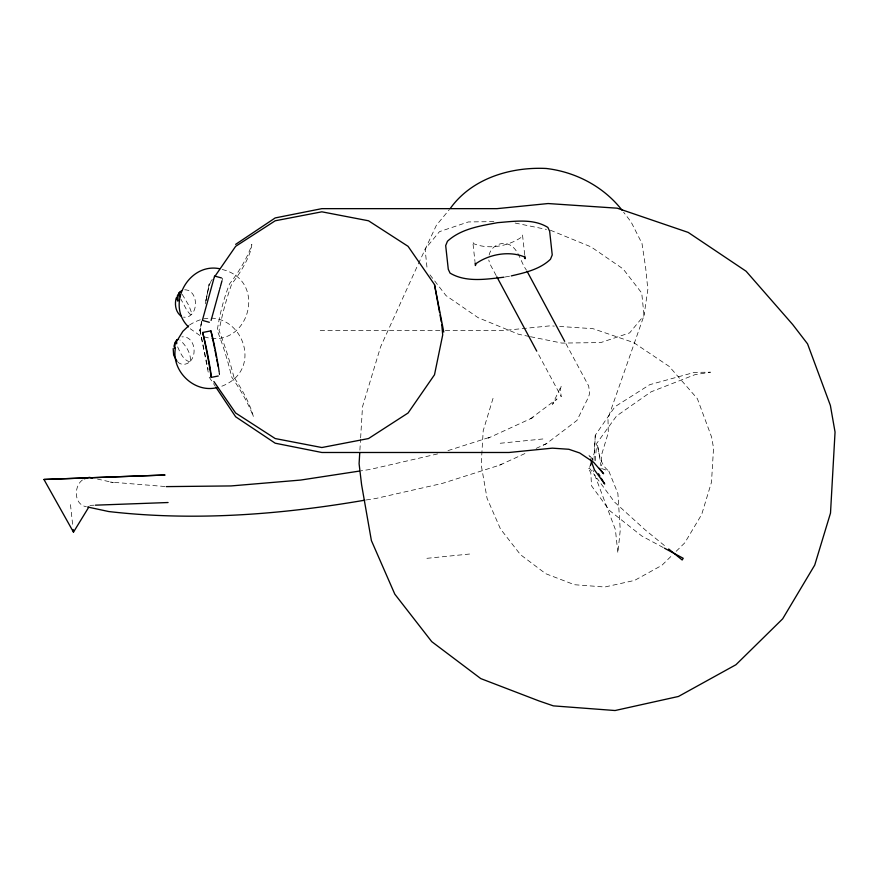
<?xml version="1.0" encoding="UTF-8"?>
<svg xmlns="http://www.w3.org/2000/svg" width="879" height="879" viewBox="0 0 879 879"><rect width="100%" height="100%" fill="white"/><g stroke="black" fill="none" stroke-linecap="round" stroke-linejoin="round"><path stroke-width="0.66" stroke-dasharray="4.39 3.3" d="M594.028 460.486L595.292 435.226L614.948 406.735L649.757 384.672L694.399 372.388L710.507 372.18L694.817 374.729L651.02 391.858L616.575 415.965L596.72 443.379L595.149 461.969M359.896 450.147L360.544 439.291M360.632 437.929L362.5 406.724L380.596 346.831L417.778 265.128M595.292 435.226L594.226 453.07L592.314 459.343M201.533 322.571L199.94 330.57L208.697 374.564M205.246 303.903L209.224 283.917L212.246 279.39M201.796 321.373L199.94 330.57L201.577 321.714M206.038 300.343L209.224 283.917M205.95 300.486L209.224 284.565L210.773 282.324M177.668 361.873C181.074 365.598 187.304 364.895 190.402 361.115C191.062 353.105 185.689 345.183 179.92 339.997M222.123 280.302L222.684 278.269M489.142 255.02C490.559 247.812 497.986 242.758 505.205 243.505C518.181 245.263 519.896 261.426 526.422 270.084M493.031 398.352L483.208 430.688L481.176 464.771L487.054 498.283L500.459 528.949L520.456 554.66L545.694 573.69L574.459 584.722L604.785 587.007L634.605 580.404L661.876 565.34L672.369 555.034M418.349 263.887L436.402 225.244L449.422 209.499M663.249 547.551L641.758 535.981L609.565 510.545L591.534 485.834L590.82 472.935L588.622 468.617L589.82 466.628M190.402 361.115C197.599 353.6 194.028 335.679 181.931 336.866M676.182 551.287L684.763 542.859L701.684 514.479L711.496 482.153L713.539 448.07L711.605 437.083L697.355 398.637L669.161 366.389L633.583 342.535L593.05 328.702L559.659 326.461M82.373 480.033C73.55 486.537 74.012 504.865 86.384 506.722M536.146 448.4L546.353 443.719L576.976 420.404L588.578 396.945L589.611 393.352L588.677 386.002L565.329 342.535M596.182 478.736L596.995 478.286L614.597 502.118L645.318 530.004L666.568 547.287M189.501 325.032C234.814 295.531 271.171 369.235 220.113 386.837M366.202 499.964L375.652 498.525L442.313 483.417L499.547 465.178L526.587 452.784M499.547 465.178L501.876 464.112M543.475 445.038L546.353 443.719M437.61 453.916L370.202 469.43L360.829 470.858M447.971 450.619L490.691 436.995L488.361 438.061L533.399 417.415L530.509 418.734L557.011 398.912L552.473 404.362L561.329 385.771L560.297 389.375L561.231 396.715L537.399 352.336M505.194 276.984L510.062 276.116M500.228 443.258L544.035 438.852M426.93 558.319L470.737 553.913M588.622 468.617L589.743 468.551L595.006 475.616M89.889 505.37L93.998 505.216M493.855 221.618L468.342 221.947L439.489 231.638L425.106 249.032L427.26 270.172M320.22 330.57L439.961 330.57M445.356 330.57L502.843 330.57L550.309 325.823L554.319 326.098M184.689 289.773C199.621 289.949 198.83 318.912 183.535 317.154M189.622 361.774C182.964 359.983 180.03 352.116 177.404 346.293M164.889 486.505L110.589 482.077L113.27 482.549L97.459 479.055M515.116 223.035L546.452 229.408M529.202 336.448L518.753 334.328L478.077 317.649L445.994 295.586L428.194 272.534M530.509 336.712L561.846 343.085L600.786 342.579L629.639 332.888L644.021 315.495L647.856 289.444L645.647 267.754L641.989 243.461L631.012 221.805L623.618 212.224M222.211 269.49C269.326 280.742 247.999 352.512 202.39 336.217M601.599 468.529L608.795 471.012L617.882 493.46L620.266 530.004L617.882 552.957L615.399 529.587L592.918 470.1M550.364 230.199L591.051 246.878L623.134 268.941L641.736 293.037L644.021 315.495L607.971 418.448L608.323 432.611L601.763 454.212L601.071 465.804L597.5 444.741C598.83 454.091 600.643 465.035 608.795 471.012M199.874 335.47L190.271 328.768M592.842 459.739L588.71 454.355L589.6 456.75M182.217 294.366L188.941 305.639L191.567 312.759L191.413 314.781L189.699 313.891L186.886 310.331L180.975 299.299M209.224 377.223L215.267 386.266M496.174 275.577L489.735 263.579L488.779 259.986M199.94 329.669L208.125 369.466M524.686 254.723L522.522 234.979L521.676 237.044C508.447 246.318 488.768 249.867 473.649 243.67L472.803 241.835L474.968 261.579M70.463 504.634L72.902 526.895M219.036 372.828A34.622 1.626 78.8 0 1 219.332 374.828M219.146 371.839A24.162 1.132 78.8 0 1 219.409 374.278M233.924 377.223A150.803 50.96 78 0 0 219.047 330.57A112.49 38.017 -78 0 1 231.759 283.917A40.643 11.647 -54.6 0 0 251.823 244.362A48.883 14.009 -54.6 0 1 229.551 283.917A74.803 25.282 -78 0 0 217.256 330.57A126.642 42.796 78 0 1 231.759 377.223A67.222 19.261 54.6 0 1 253.405 416.778A59.618 17.086 54.6 0 0 233.924 377.223"/><path stroke-width="1.32" d="M173.185 348.545L173.657 355.116L176.976 361.247M175.437 347.93C171.086 371.136 194.622 393.781 217.563 387.452M174.833 347.15L175.042 343.678L176.69 340.228L178.481 339.338M359.742 452.861L359.093 463.716L361.599 484.768L371.388 540.563L394.803 594.149L431.732 641.637L480.78 678.599L538.948 700.915L553.352 705.87L615.069 710.529L678.467 696.465L735.954 664.722L782.673 618.827L814.723 565.098L830.501 513.105L835.05 432.061L830.38 405.461L807.559 343.876L792.671 324.505L746.117 271.248L688.191 232.408L617.223 208.191L548.1 203.543L497.009 208.653L321.857 208.653L275.204 217.926L235.649 244.362M176.69 340.228L176.701 343.788M176.239 297.948C174.438 304.222 175.569 312.078 181.118 316.132M178.085 300.157L177.943 296.684L179.382 292.421L181.601 290.707M211.092 320.417L219.398 290.213M219.684 289.191L220.244 287.136M220.53 286.114L221.958 280.895M590.413 465.628L591.941 460.607M178.052 339.14L182.843 331.339L188.545 325.933M86.878 477.868L43.95 479.473L73.473 532.136L88.79 507.139M179.272 292.883L177.481 295.52L176.899 299.113L177.877 301.2M214.663 276.698L235.649 246.329L275.204 220.783L321.857 211.817L368.521 220.783L408.065 246.329L434.501 284.565L443.774 332.042M176.987 339.876L175.031 342.513L174.02 346.106L174.613 348.194M450.29 208.444C471.759 178.371 510.6 166.746 546.233 168.471C575.657 171.921 603.686 186.634 621.969 210.092M84.219 478.78L89.229 477.352L92.196 477.89M218.289 375.992L211.224 377.388A34.622 1.626 78.8 0 0 202.642 332.493L210.883 330.867A24.162 1.132 78.8 0 1 215.355 350.172A24.162 1.132 78.8 0 1 219.146 371.839M503.986 277.204C486.329 279.203 466.09 282.686 450.048 273.105L448.279 269.271L445.686 245.582L447.455 241.253C460.959 228.793 480.253 225.892 497.668 222.651C514.193 221.387 533.026 218.212 547.87 227.408L549.65 231.243L552.232 254.932L550.463 259.261C539.97 269.359 525.027 272.699 511.281 275.907M359.5 471.067L300.64 480.066L231.067 485.933L166.252 486.614M364.851 500.173C280.434 514.698 194.039 521.368 108.688 511.534L87.691 507.018M179.382 292.421L179.986 292.344M43.95 479.473L165.065 475.023L90.9 477.726M95.371 505.172L168.076 502.524M219.706 268.743C188.578 262.25 165.494 304.727 188.469 326.867M221.519 277.951L214.564 276.039L202.368 320.385L209.323 322.296M664.447 548.188L683.203 558.286L682.181 559.989L668.688 549.012M599.456 468.342L603.587 473.726L593.567 462.255L579.722 452.982L568.867 449.279L552.32 448.158L509.029 452.487L321.857 452.487L275.204 443.203L235.649 416.778L216.014 387.397M213.883 381.519L235.649 413.009L275.204 438.555L321.857 447.532L368.521 438.555L408.065 413.009L434.501 374.773L442.708 334.888L441.741 324.362M598.544 473.759L599.907 476.033M601.269 478.308L604.686 483.988L594.479 469.935L590.49 459.146M527.07 271.292L564.681 341.327M496.822 276.775L536.75 351.139M179.997 296.794L179.184 293.234M434.501 284.565L439.566 312.43M440.049 315.078L441.258 321.714M524.829 256.042L525.115 258.679L524.269 256.844C509.161 250.636 489.471 254.185 476.242 263.458L475.396 265.535L475.11 262.898M73.188 529.51L73.473 532.136M210.883 330.867A34.622 1.626 78.8 0 1 214.575 348.095M214.981 350.161A34.622 1.626 78.8 0 1 215.586 353.248M215.784 354.27A34.622 1.626 78.8 0 1 216.355 357.324M216.794 359.654A34.622 1.626 78.8 0 1 217.267 362.269M217.487 363.543A34.622 1.626 78.8 0 1 217.926 366.027M202.642 332.493A24.162 1.132 78.8 0 1 208.092 356.775A24.162 1.132 78.8 0 1 211.224 377.388"/></g></svg>
